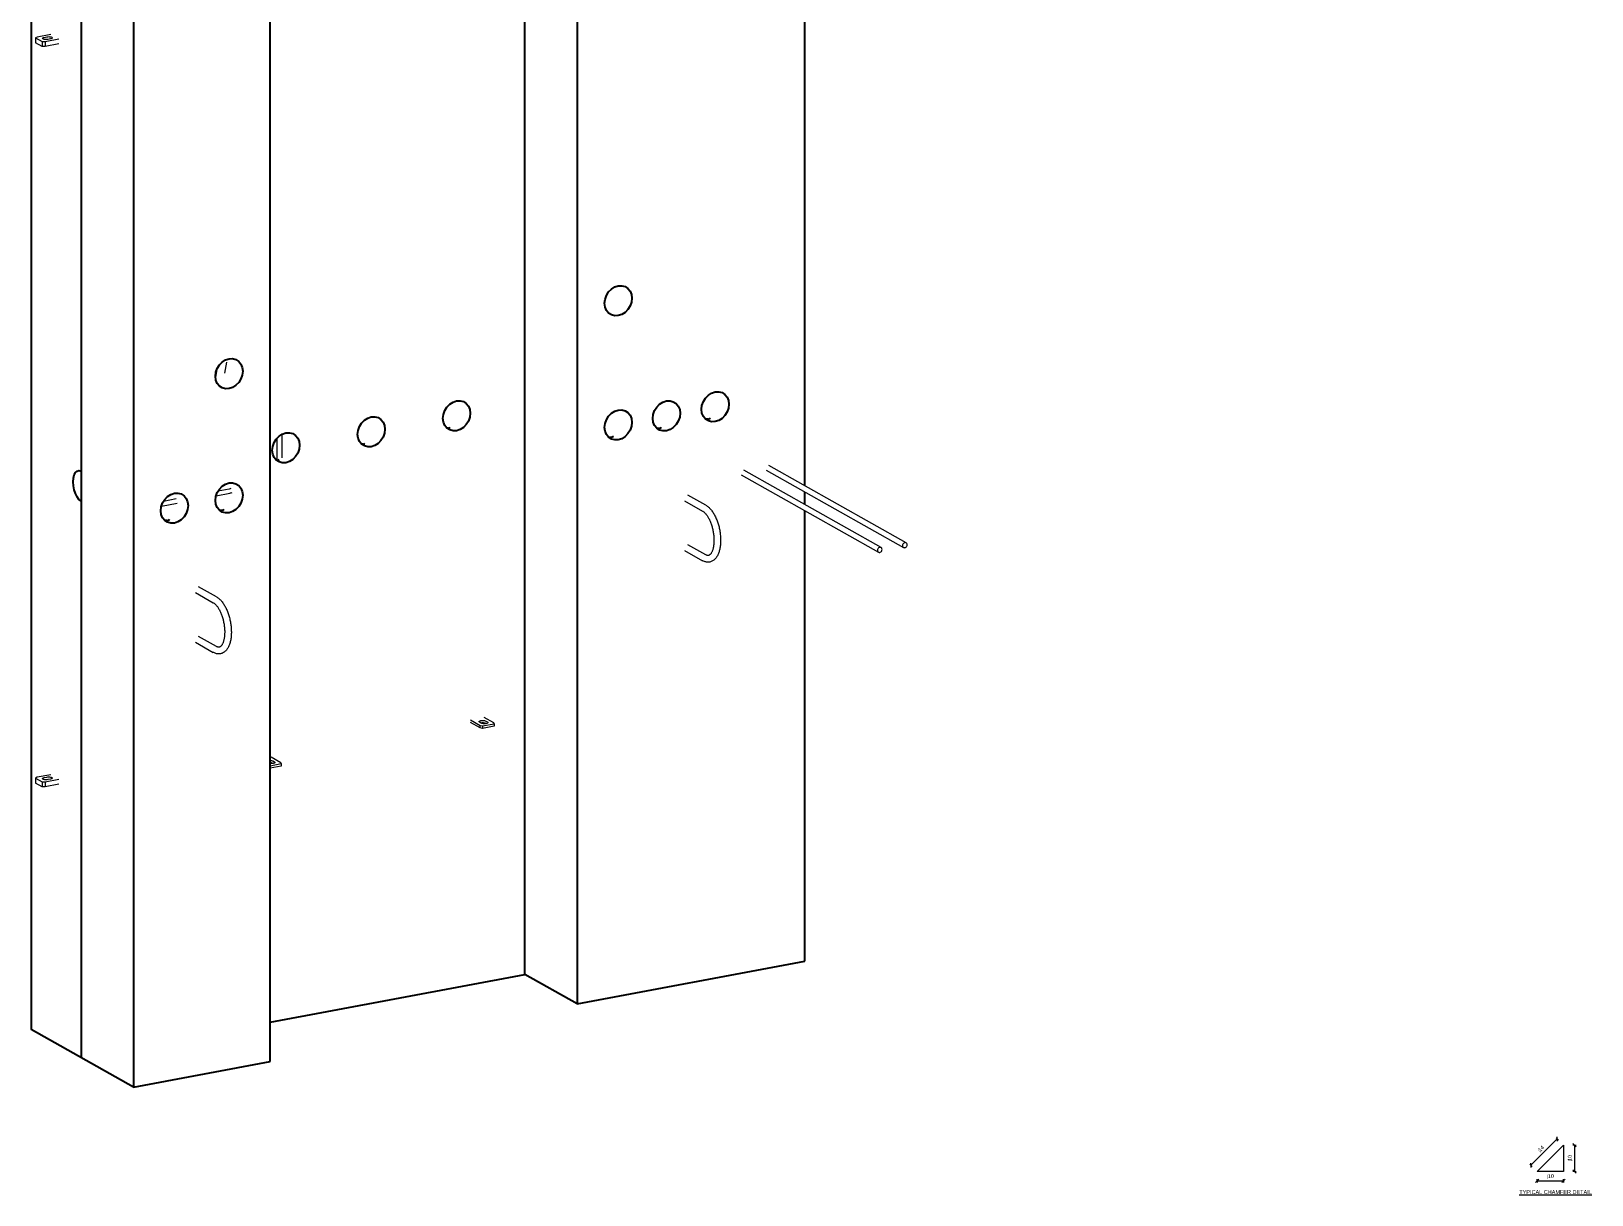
# Model space of a CAD drawing. Header units: millimetres. Extents: x -7945 to 7565, y 1067 to 22619.
# Drawn here: x 439 to 3409, y 3078 to 5293 of the extents above; entities that cross this region are included whole.
import ezdxf

# ---------------------------------------------------------------- set-up
doc = ezdxf.new("R2010")
doc.units = ezdxf.units.MM
for name, color, linetype, lineweight in [('A-ANNO-DIMS', 211, 'Continuous', 9), ('A-ANNO-DIMS-3', 211, 'Continuous', 9), ('A-DETL-THIN', 151, 'Continuous', 18), ('A-GENM', 13, 'Continuous', 18), ('A-WALL', 113, 'Continuous', 25), ('G-ANNO-TEXT', 231, 'Continuous', 9), ('S-RBAR', 171, 'Continuous', 18)]:
    doc.layers.add(name, color=color, linetype=linetype, lineweight=lineweight)
doc.styles.add('Arial_2', font='arial.ttf', dxfattribs={"height": 7.5})
doc.styles.add('Nirmala UI Semilight_2', font='NirmalaS.ttf', dxfattribs={"height": 7.5})
doc.dimstyles.new('Arrow_Filled_-_2_5_NI_UI_3', dxfattribs={"dimscale": 304.8, "dimtxt": 7.85523, "dimasz": 0.019685, "dimexe": 0.009843, "dimexo": 0.0625, "dimgap": 0.009843, "dimtad": 1, "dimdec": 4, "dimzin": 0, "dimdsep": 46, "dimtxsty": 'Nirmala UI Semilight_2', "dimblk1": 'OBLIQUE', "dimblk2": 'OBLIQUE', "dimsah": 1, "dimcen": 0.09, "dimazin": 0, "dimtfac": 1, "dimtdec": 4, "dimtix": 1, "dimtmove": 0, "dimatfit": 3, "dimfxl": 0.009843, "dimfxlon": 1, "dimtvp": 1, "dimtolj": 1, "dimtzin": 0, "dimarcsym": 2})

# ---------------------------------------------------------------- blocks, each defined once
blk = doc.blocks.new('Rebar Bar - Part 868360214-431004-3D Ortho')
at = {"layer": 'S-RBAR'}
for p, q in [((-15462.2, 4649.6), (-15464.8, 4634.7)), ((-15447.1, 4642.7), (-15443.5, 4663.6))]:
    blk.add_line(p, q, dxfattribs=at)
blk = doc.blocks.new('Rebar Bar - Part 2227165887-431004-3D Ortho')
at = {"layer": 'S-RBAR'}
for points in [[(-15435.5, 4422.7, 0), (-15437.1, 4422.1, 0), (-15439.1, 4421.7, 0)], [(-15433.8, 4414.9, 0), (-15435.9, 4414.2, 0), (-15437.6, 4413.8, 0)]]:
    blk.add_polyline3d(points, dxfattribs=at)
blk = doc.blocks.new('Rebar Bar - Part 1158288201-431004-3D Ortho')
at = {"layer": 'S-RBAR'}
for p, q in [((-15539.6, 4402.9), (-15563.7, 4398.3)), ((-15463.7, 4409), (-15437.6, 4413.8)), ((-15439.1, 4421.7), (-15459.8, 4417.8)), ((-15567.6, 4389.5), (-15537.5, 4395.1))]:
    blk.add_line(p, q, dxfattribs=at)
blk = doc.blocks.new('Rebar Bar - Part 4156609674-431004-3D Ortho')
at = {"layer": 'S-RBAR'}
for p, q in [((-15348.1, 4518.1), (-15348.1, 4476.9)), ((-15338.1, 4481), (-15338.1, 4526.2))]:
    blk.add_line(p, q, dxfattribs=at)
blk = doc.blocks.new('Rebar Bar - Part 1146457205-431004-3D Ortho')
at = {"layer": 'S-RBAR'}
for p, q in [((-14416.3, 4458), (-14155.1, 4310.7)), ((-14150.1, 4319.4), (-14411.4, 4466.8))]:
    blk.add_line(p, q, dxfattribs=at)
for points in [[(-14148.3, 4315.8, 0), (-14148.4, 4317, 0), (-14148.8, 4318.1, 0), (-14149.5, 4318.9, 0), (-14150.4, 4319.5, 0), (-14151.5, 4319.8, 0), (-14152.6, 4319.7, 0), (-14153.7, 4319.4, 0), (-14154.8, 4318.7, 0), (-14155.7, 4317.8, 0), (-14156.4, 4316.7, 0), (-14156.8, 4315.5, 0), (-14156.9, 4314.2, 0)], [(-14156.9, 4314.2, 0), (-14156.8, 4313, 0), (-14156.4, 4312, 0), (-14155.7, 4311.1, 0), (-14154.8, 4310.5, 0), (-14153.7, 4310.2, 0), (-14152.6, 4310.3, 0), (-14151.5, 4310.7, 0), (-14150.4, 4311.3, 0), (-14149.5, 4312.2, 0), (-14148.8, 4313.4, 0), (-14148.4, 4314.6, 0), (-14148.3, 4315.8, 0)]]:
    blk.add_polyline3d(points, dxfattribs=at)
blk = doc.blocks.new('12_7Ø_ Lifting Insert_COLUMN - 12_9Ø Lifting insert-1653057-3D Ortho')
at = {"layer": 'A-GENM'}
for p, q in [((-15462.8, 7027), (-15496.9, 7046.2)), ((-15503.1, 7035.1), (-15469.1, 7015.9)), ((-15462.8, 6932.4), (-15496.9, 6951.6)), ((-15503.1, 6940.6), (-15469.1, 6921.4))]:
    blk.add_line(p, q, dxfattribs=at)
for points in [[(-15462.8, 7027, 0), (-15461.5, 7026.2, 0), (-15460.2, 7025.3, 0), (-15459, 7024.4, 0), (-15457.8, 7023.4, 0), (-15456.6, 7022.3, 0), (-15455.5, 7021.2, 0), (-15454.3, 7020, 0), (-15453.2, 7018.7, 0), (-15452.1, 7017.4, 0), (-15451.1, 7016, 0), (-15450.1, 7014.5, 0), (-15449.1, 7013, 0), (-15448.1, 7011.5, 0), (-15447.2, 7009.9, 0), (-15446.2, 7008.2, 0), (-15445.4, 7006.6, 0), (-15444.5, 7004.8, 0), (-15443.7, 7003, 0), (-15442.9, 7001.2, 0), (-15442.1, 6999.4, 0), (-15441.4, 6997.5, 0), (-15440.7, 6995.5, 0), (-15440, 6993.6, 0), (-15439.4, 6991.6, 0), (-15438.8, 6989.6, 0), (-15438.3, 6987.6, 0), (-15437.7, 6985.5, 0), (-15437.3, 6983.5, 0), (-15436.8, 6981.4, 0), (-15436.4, 6979.3, 0), (-15436.1, 6977.2, 0), (-15435.7, 6975.1, 0), (-15435.4, 6973, 0), (-15435.2, 6971, 0), (-15435, 6968.9, 0), (-15434.8, 6966.8, 0), (-15434.7, 6964.7, 0), (-15434.7, 6962.7, 0), (-15434.6, 6960.6, 0), (-15434.6, 6958.6, 0), (-15434.7, 6956.6, 0), (-15434.8, 6954.6, 0), (-15434.9, 6952.7, 0), (-15435.1, 6950.8, 0), (-15435.3, 6948.9, 0), (-15435.6, 6947, 0), (-15435.9, 6945.2, 0), (-15436.3, 6943.4, 0), (-15436.7, 6941.7, 0), (-15437.1, 6940, 0), (-15437.6, 6938.3, 0), (-15438.2, 6936.7, 0), (-15438.7, 6935.1, 0), (-15439.4, 6933.6, 0), (-15440.1, 6932.2, 0), (-15440.8, 6930.7, 0), (-15441.6, 6929.4, 0), (-15442.4, 6928.1, 0), (-15443.3, 6926.8, 0), (-15444.2, 6925.7, 0), (-15445.3, 6924.6, 0), (-15446.3, 6923.5, 0), (-15447.5, 6922.5, 0), (-15448.6, 6921.7, 0), (-15449.9, 6920.9, 0), (-15451.2, 6920.2, 0), (-15452.6, 6919.6, 0), (-15454, 6919.2, 0), (-15455.4, 6918.8, 0), (-15456.9, 6918.6, 0), (-15458.4, 6918.5, 0), (-15459.8, 6918.5, 0), (-15461.3, 6918.7, 0), (-15462.8, 6918.9, 0), (-15464.2, 6919.3, 0), (-15465.6, 6919.7, 0), (-15467, 6920.3, 0), (-15468.3, 6921, 0), (-15469.1, 6921.4, 0)], [(-15469.1, 7015.9, 0), (-15468.4, 7015.5, 0), (-15467.6, 7015, 0), (-15466.9, 7014.4, 0), (-15466.1, 7013.8, 0), (-15465.3, 7013.1, 0), (-15464.6, 7012.3, 0), (-15463.8, 7011.5, 0), (-15462.9, 7010.5, 0), (-15462.1, 7009.5, 0), (-15461.3, 7008.5, 0), (-15460.5, 7007.4, 0), (-15459.7, 7006.2, 0), (-15459, 7004.9, 0), (-15458.2, 7003.6, 0), (-15457.4, 7002.2, 0), (-15456.7, 7000.8, 0), (-15456, 6999.3, 0), (-15455.3, 6997.8, 0), (-15454.6, 6996.3, 0), (-15453.9, 6994.7, 0), (-15453.3, 6993, 0), (-15452.7, 6991.3, 0), (-15452.1, 6989.6, 0), (-15451.6, 6987.9, 0), (-15451, 6986.1, 0), (-15450.5, 6984.3, 0), (-15450.1, 6982.5, 0), (-15449.7, 6980.7, 0), (-15449.3, 6978.9, 0), (-15448.9, 6977, 0), (-15448.6, 6975.2, 0), (-15448.3, 6973.3, 0), (-15448.1, 6971.5, 0), (-15447.8, 6969.6, 0), (-15447.7, 6967.8, 0), (-15447.5, 6965.9, 0), (-15447.4, 6964.1, 0), (-15447.3, 6962.3, 0), (-15447.3, 6960.6, 0), (-15447.3, 6958.8, 0), (-15447.4, 6957.1, 0), (-15447.5, 6955.4, 0), (-15447.6, 6953.7, 0), (-15447.7, 6952.1, 0), (-15447.9, 6950.5, 0), (-15448.1, 6949, 0), (-15448.4, 6947.5, 0), (-15448.7, 6946.1, 0), (-15449, 6944.7, 0), (-15449.3, 6943.4, 0), (-15449.7, 6942.1, 0), (-15450.1, 6940.9, 0), (-15450.5, 6939.8, 0), (-15451, 6938.7, 0), (-15451.5, 6937.8, 0), (-15451.9, 6936.8, 0), (-15452.4, 6936, 0), (-15452.9, 6935.2, 0), (-15453.4, 6934.5, 0), (-15453.9, 6933.9, 0), (-15454.4, 6933.4, 0), (-15454.9, 6932.9, 0), (-15455.3, 6932.5, 0), (-15455.8, 6932.2, 0), (-15456.2, 6931.9, 0), (-15456.7, 6931.7, 0), (-15457.1, 6931.5, 0), (-15457.5, 6931.4, 0), (-15457.9, 6931.3, 0), (-15458.3, 6931.2, 0), (-15458.7, 6931.2, 0), (-15459.1, 6931.2, 0), (-15459.6, 6931.2, 0), (-15460.1, 6931.3, 0), (-15460.6, 6931.5, 0), (-15461.2, 6931.7, 0), (-15461.8, 6931.9, 0), (-15462.5, 6932.2, 0), (-15462.8, 6932.4, 0)]]:
    blk.add_polyline3d(points, dxfattribs=at)
blk = doc.blocks.new('RR spread anchor face based - RR-SA-0_7-110-2888042-3D Ortho')
at = {"layer": 'A-GENM'}
for p, q in [((-15361, 3895.2), (-15340.1, 3899.1)), ((-15340.1, 3894.4), (-15361, 3890.4)), ((-15340.4, 3900.9), (-15358.6, 3911.2)), ((-15355.6, 3904.2), (-15352.6, 3902.6)), ((-15340.1, 3899.1), (-15340.4, 3900.9)), ((-15340.1, 3899.1), (-15340.1, 3894.4))]:
    blk.add_line(p, q, dxfattribs=at)
for points in [[(-15361, 3905.4, 0), (-15359.8, 3905.3, 0), (-15358.1, 3905.1, 0), (-15356.7, 3904.7, 0), (-15355.6, 3904.2, 0)], [(-15352.6, 3902.6, 0), (-15351.9, 3902, 0), (-15351.6, 3901.4, 0), (-15351.9, 3900.8, 0), (-15352.6, 3900.3, 0), (-15353.7, 3899.8, 0), (-15355.1, 3899.4, 0), (-15356.8, 3899.2, 0), (-15358.6, 3899.1, 0), (-15360.4, 3899.2, 0), (-15361, 3899.3, 0)], [(-15355.6, 3899.5, 0), (-15356.7, 3900, 0), (-15358.1, 3900.4, 0), (-15359.8, 3900.6, 0), (-15361, 3900.6, 0)]]:
    blk.add_polyline3d(points, dxfattribs=at)
blk = doc.blocks.new('RR spread anchor face based - RR-SA-0_7-110-V8-3D Ortho')
at = {"layer": 'A-GENM'}
for p, q in [((-14979.2, 3982.3), (-14960.9, 3972)), ((-14934.9, 3976.9), (-14953.2, 3987.2)), ((-14960.9, 3967.3), (-14979.2, 3977.6)), ((-14959.2, 3976.3), (-14962.2, 3978)), ((-14960.9, 3972), (-14956.3, 3971)), ((-14960.9, 3967.3), (-14960.9, 3972)), ((-14956.3, 3966.3), (-14960.9, 3967.3)), ((-14956.3, 3971), (-14934.6, 3975.1)), ((-14956.3, 3971), (-14956.3, 3966.3)), ((-14934.6, 3970.4), (-14956.3, 3966.3)), ((-14950.1, 3980.2), (-14947.1, 3978.6)), ((-14934.6, 3975.1), (-14934.9, 3976.9)), ((-14934.6, 3975.1), (-14934.6, 3970.4))]:
    blk.add_line(p, q, dxfattribs=at)
for points in [[(-14962.2, 3978, 0), (-14962.9, 3978.5, 0), (-14963.2, 3979.1, 0), (-14962.9, 3979.7, 0), (-14962.2, 3980.2, 0), (-14961.1, 3980.7, 0), (-14959.7, 3981.1, 0), (-14958, 3981.3, 0), (-14956.2, 3981.4, 0), (-14954.4, 3981.3, 0), (-14952.7, 3981.1, 0), (-14951.2, 3980.7, 0), (-14950.1, 3980.2, 0)], [(-14950.1, 3975.5, 0), (-14951.2, 3976, 0), (-14952.7, 3976.4, 0), (-14954.4, 3976.6, 0), (-14956.2, 3976.7, 0), (-14958, 3976.6, 0), (-14959.4, 3976.4, 0)], [(-14947.1, 3978.6, 0), (-14946.4, 3978, 0), (-14946.2, 3977.4, 0), (-14946.4, 3976.8, 0), (-14947.1, 3976.3, 0), (-14948.2, 3975.8, 0), (-14949.7, 3975.4, 0), (-14951.4, 3975.2, 0), (-14953.2, 3975.1, 0), (-14955, 3975.2, 0), (-14956.7, 3975.4, 0), (-14958.1, 3975.8, 0), (-14959.2, 3976.3, 0)]]:
    blk.add_polyline3d(points, dxfattribs=at)
blk = doc.blocks.new('RR spread anchor face based - RR-SA-2_5-250-1726823-3D Ortho')
at = {"layer": 'A-GENM'}
for p, q in [((-15804.2, 7421.3), (-15807.3, 7419.8)), ((-15807.3, 7419.8), (-15794.8, 7412.7)), ((-15807.3, 7419.8), (-15807.3, 7410.3)), ((-15794.8, 7403.3), (-15807.3, 7410.3)), ((-15778.2, 7426.2), (-15804.2, 7421.3)), ((-15794.8, 7412.7), (-15789.2, 7412.8)), ((-15794.8, 7412.7), (-15794.8, 7403.3)), ((-15789.2, 7403.4), (-15794.8, 7403.3)), ((-15791.1, 7420.7), (-15785.9, 7421.7)), ((-15789.2, 7412.8), (-15763.2, 7417.7)), ((-15789.2, 7412.8), (-15789.2, 7403.4)), ((-15763.2, 7408.3), (-15789.2, 7403.4)), ((-15778.9, 7417.8), (-15784.1, 7416.8))]:
    blk.add_line(p, q, dxfattribs=at)
for points in [[(-15784.1, 7416.8, 0), (-15785.8, 7416.6, 0), (-15787.6, 7416.5, 0), (-15789.4, 7416.6, 0), (-15791.1, 7416.8, 0), (-15792.5, 7417.2, 0), (-15793.7, 7417.6, 0), (-15794.4, 7418.2, 0), (-15794.6, 7418.8, 0), (-15794.3, 7419.4, 0), (-15793.6, 7419.9, 0), (-15792.5, 7420.4, 0), (-15791.1, 7420.7, 0)], [(-15785.9, 7421.7, 0), (-15784.2, 7421.9, 0), (-15782.4, 7422, 0), (-15780.6, 7421.9, 0), (-15778.9, 7421.7, 0), (-15777.4, 7421.4, 0), (-15776.3, 7420.9, 0), (-15775.6, 7420.3, 0), (-15775.4, 7419.7, 0), (-15775.6, 7419.2, 0), (-15776.3, 7418.6, 0), (-15777.4, 7418.1, 0), (-15778.9, 7417.8, 0)]]:
    blk.add_polyline3d(points, dxfattribs=at)
blk = doc.blocks.new('DIMBLOCK75-CHAMFER DETAIL')
at = {"layer": 'A-ANNO-DIMS-3'}
for p, q in [((3305.6, 3104.9), (3302.6, 3101.9)), ((3305.6, 3104.9), (3308.6, 3107.9)), ((3305.6, 3104.9), (3305.6, 3107.9)), ((3305.6, 3104.9), (3355.6, 3104.9)), ((3305.6, 3104.9), (3305.6, 3101.9)), ((3355.6, 3104.9), (3352.6, 3101.9)), ((3355.6, 3104.9), (3358.6, 3107.9)), ((3355.6, 3104.9), (3355.6, 3107.9)), ((3355.6, 3104.9), (3355.6, 3101.9))]:
    blk.add_line(p, q, dxfattribs=at)
at = {"layer": 'A-ANNO-DIMS-3', "color": 0, "insert": (3325.7, 3117.7), "char_height": 7.5, "width": 11.654, "attachment_point": 1, "line_spacing_factor": 1.142579, "style": 'Nirmala UI Semilight_2'}
blk.add_mtext('\u202a10', dxfattribs=at)
blk = doc.blocks.new('_Oblique')
at = {"color": 0, "linetype": 'ByBlock', "lineweight": -2}
blk.add_line((-0.5, -0.5), (0.5, 0.5), dxfattribs=at)
blk = doc.blocks.new('DIMBLOCK76-CHAMFER DETAIL')
at = {"layer": 'A-ANNO-DIMS-3'}
for p, q in [((3376.6, 3172.8), (3373.6, 3175.8)), ((3376.6, 3172.8), (3373.6, 3172.8)), ((3376.6, 3172.8), (3376.6, 3122.8)), ((3376.6, 3172.8), (3379.6, 3169.8)), ((3376.6, 3172.8), (3379.6, 3172.8)), ((3376.6, 3122.8), (3373.6, 3125.8)), ((3376.6, 3122.8), (3373.6, 3122.8)), ((3376.6, 3122.8), (3379.6, 3119.8)), ((3376.6, 3122.8), (3379.6, 3122.8))]:
    blk.add_line(p, q, dxfattribs=at)
at = {"layer": 'A-ANNO-DIMS-3', "color": 0, "insert": (3363.8, 3142.9), "char_height": 7.5, "width": 11.654, "attachment_point": 1, "rotation": 90, "line_spacing_factor": 1.142579, "style": 'Nirmala UI Semilight_2'}
blk.add_mtext('\u202a10', dxfattribs=at)
blk = doc.blocks.new('DIMBLOCK77-CHAMFER DETAIL')
at = {"layer": 'A-ANNO-DIMS-3'}
for p, q in [((3293.7, 3134.7), (3343.7, 3184.7)), ((3343.7, 3184.7), (3341.6, 3186.8)), ((3343.7, 3184.7), (3343.7, 3188.9)), ((3343.7, 3184.7), (3343.7, 3180.4)), ((3343.7, 3184.7), (3345.8, 3182.5)), ((3293.7, 3134.7), (3291.6, 3136.8)), ((3293.7, 3134.7), (3293.7, 3138.9)), ((3293.7, 3134.7), (3293.7, 3130.4)), ((3293.7, 3134.7), (3295.8, 3132.5))]:
    blk.add_line(p, q, dxfattribs=at)
at = {"layer": 'A-ANNO-DIMS-3', "color": 0, "insert": (3306.2, 3165.2), "char_height": 7.5, "width": 11.826, "attachment_point": 1, "rotation": 45, "line_spacing_factor": 1.142579, "style": 'Nirmala UI Semilight_2'}
blk.add_mtext('\u202a14', dxfattribs=at)

msp = doc.modelspace()

# ---------------------------------------------------------------- linework, layer by layer
at = {"layer": 'A-DETL-THIN'}
for p, q in [((3355.56959, 3172.79249), (3305.56959, 3122.79249)), ((3355.56959, 3172.79249), (3355.56959, 3122.79249)), ((3355.56959, 3122.79249), (3305.56959, 3122.79249))]:
    msp.add_line(p, q, dxfattribs=at)
at = {"layer": 'A-WALL'}
for p, q in [((1911.44707, 4428.1343), (1911.44707, 7716.92221)), ((1378.38434, 3498.07052), (1378.38434, 7692.06454)), ((1478.27124, 7635.72354), (1478.27124, 3441.72951)), ((438.80022, 7587.25036), (438.80022, 3393.25634)), ((533.69148, 7533.72714), (533.69148, 3339.73311)), ((893.48388, 3332.11131), (893.48388, 7526.10534)), ((633.57838, 7477.38613), (633.57838, 3283.39211)), ((1726.56941, 4554.75127), (1722.66523, 4554.76348)), ((1232.38281, 4537.8985), (1229.92091, 4537.87617)), ((1542.03651, 4520.16063), (1538.13233, 4520.17285)), ((1633.86979, 4537.37475), (1629.9656, 4537.38697)), ((1069.99602, 4507.45915), (1067.53412, 4507.43682)), ((907.50094, 4476.9995), (905.03904, 4476.97717)), ((907.50094, 4476.9995), (910.57908, 4478.1635)), ((1911.44707, 4392.20702), (1911.44707, 4416.76657)), ((801.19755, 4381.29061), (797.29337, 4381.30283)), ((1911.44707, 3522.92818), (1911.44707, 4380.83929)), ((697.23536, 4361.80293), (693.33117, 4361.81515)), ((1478.27124, 3441.72951), (1911.44707, 3522.92818)), ((893.48388, 3407.17608), (1378.38434, 3498.07052)), ((1478.27124, 3441.72951), (1378.38434, 3498.07052)), ((633.57838, 3283.39211), (438.80022, 3393.25634)), ((633.57838, 3283.39211), (893.48388, 3332.11131))]:
    msp.add_line(p, q, dxfattribs=at)
for points in [[(1556.24289, 4751.90094, 0), (1549.51604, 4751.60667, 0), (1543.24762, 4753.26581, 0), (1537.8648, 4756.76528, 0), (1533.73442, 4761.86661, 0), (1531.13795, 4768.22215, 0), (1530.25234, 4775.39877, 0), (1531.13795, 4782.90741, 0), (1533.73442, 4790.23636, 0), (1537.8648, 4796.88616, 0), (1543.24762, 4802.40365, 0), (1549.51604, 4806.41281, 0), (1556.24289, 4808.64044, 0)], [(1556.24289, 4808.64044, 0), (1562.96974, 4808.93471, 0), (1569.23817, 4807.27557, 0), (1574.62099, 4803.7761, 0), (1578.75137, 4798.67477, 0), (1581.34784, 4792.31923, 0), (1582.23344, 4785.14261, 0), (1581.34784, 4777.63397, 0), (1578.75137, 4770.30502, 0), (1574.62099, 4763.65522, 0), (1569.23817, 4758.13773, 0), (1562.96974, 4754.12857, 0), (1556.24289, 4751.90094, 0)], [(815.40394, 4613.02738, 0), (808.67709, 4612.73311, 0), (802.40866, 4614.39224, 0), (797.02584, 4617.89172, 0), (792.89546, 4622.99305, 0), (790.29899, 4629.34858, 0), (789.41339, 4636.52521, 0), (790.29899, 4644.03384, 0), (792.89546, 4651.36279, 0), (797.02584, 4658.0126, 0), (802.40866, 4663.53009, 0), (808.67709, 4667.53925, 0), (815.40394, 4669.76687, 0)], [(815.40394, 4669.76687, 0), (822.13079, 4670.06114, 0), (828.39921, 4668.40201, 0), (833.78203, 4664.90253, 0), (837.91241, 4659.8012, 0), (840.50888, 4653.44567, 0), (841.39449, 4646.26905, 0), (840.50888, 4638.76041, 0), (837.91241, 4631.43146, 0), (833.78203, 4624.78165, 0), (828.39921, 4619.26416, 0), (822.13079, 4615.255, 0), (815.40394, 4613.02738, 0)], [(1740.77579, 4550.07307, 0), (1734.04895, 4549.7788, 0), (1727.78052, 4551.43793, 0), (1722.3977, 4554.93741, 0), (1718.26732, 4560.03873, 0), (1715.67085, 4566.39427, 0), (1714.78524, 4573.57089, 0), (1715.67085, 4581.07953, 0), (1718.26732, 4588.40848, 0), (1722.3977, 4595.05828, 0), (1727.78052, 4600.57577, 0), (1734.04895, 4604.58494, 0), (1740.77579, 4606.81256, 0)], [(1740.77579, 4606.81256, 0), (1747.50264, 4607.10683, 0), (1753.77107, 4605.44769, 0), (1759.15389, 4601.94822, 0), (1763.28427, 4596.84689, 0), (1765.88074, 4590.49136, 0), (1766.76634, 4583.31473, 0), (1765.88074, 4575.8061, 0), (1763.28427, 4568.47715, 0), (1759.15389, 4561.82734, 0), (1753.77107, 4556.30985, 0), (1747.50264, 4552.30069, 0), (1740.77579, 4550.07307, 0)], [(1248.4316, 4532.84808, 0), (1241.70475, 4532.55381, 0), (1235.43632, 4534.21294, 0), (1230.0535, 4537.71241, 0), (1225.92312, 4542.81374, 0), (1223.32665, 4549.16928, 0), (1222.44105, 4556.3459, 0), (1223.32665, 4563.85454, 0), (1225.92312, 4571.18349, 0), (1230.0535, 4577.83329, 0), (1235.43632, 4583.35078, 0), (1241.70475, 4587.35995, 0), (1248.4316, 4589.58757, 0)], [(1248.4316, 4589.58757, 0), (1255.15845, 4589.88184, 0), (1261.42687, 4588.2227, 0), (1266.80969, 4584.72323, 0), (1270.94007, 4579.6219, 0), (1273.53654, 4573.26637, 0), (1274.42215, 4566.08974, 0), (1273.53654, 4558.5811, 0), (1270.94007, 4551.25216, 0), (1266.80969, 4544.60235, 0), (1261.42687, 4539.08486, 0), (1255.15845, 4535.0757, 0), (1248.4316, 4532.84808, 0)], [(1648.07617, 4532.69655, 0), (1641.34932, 4532.40228, 0), (1635.08089, 4534.06142, 0), (1629.69807, 4537.56089, 0), (1625.56769, 4542.66222, 0), (1622.97122, 4549.01775, 0), (1622.08562, 4556.19438, 0), (1622.97122, 4563.70301, 0), (1625.56769, 4571.03196, 0), (1629.69807, 4577.68177, 0), (1635.08089, 4583.19926, 0), (1641.34932, 4587.20842, 0), (1648.07617, 4589.43604, 0)], [(1648.07617, 4589.43604, 0), (1654.80302, 4589.73031, 0), (1661.07144, 4588.07118, 0), (1666.45426, 4584.5717, 0), (1670.58464, 4579.47038, 0), (1673.18111, 4573.11484, 0), (1674.06672, 4565.93822, 0), (1673.18111, 4558.42958, 0), (1670.58464, 4551.10063, 0), (1666.45426, 4544.45083, 0), (1661.07144, 4538.93334, 0), (1654.80302, 4534.92417, 0), (1648.07617, 4532.69655, 0)], [(1086.04481, 4502.40873, 0), (1079.31796, 4502.11446, 0), (1073.04953, 4503.77359, 0), (1067.66672, 4507.27306, 0), (1063.53633, 4512.37439, 0), (1060.93987, 4518.72993, 0), (1060.05426, 4525.90655, 0), (1060.93987, 4533.41519, 0), (1063.53633, 4540.74414, 0), (1067.66672, 4547.39394, 0), (1073.04953, 4552.91143, 0), (1079.31796, 4556.92059, 0), (1086.04481, 4559.14822, 0)], [(1086.04481, 4559.14822, 0), (1092.77166, 4559.44249, 0), (1099.04008, 4557.78335, 0), (1104.4229, 4554.28388, 0), (1108.55329, 4549.18255, 0), (1111.14975, 4542.82701, 0), (1112.03536, 4535.65039, 0), (1111.14975, 4528.14175, 0), (1108.55329, 4520.8128, 0), (1104.4229, 4514.163, 0), (1099.04008, 4508.64551, 0), (1092.77166, 4504.63635, 0), (1086.04481, 4502.40873, 0)], [(1556.24289, 4515.48243, 0), (1549.51604, 4515.18816, 0), (1543.24762, 4516.8473, 0), (1537.8648, 4520.34677, 0), (1533.73442, 4525.4481, 0), (1531.13795, 4531.80364, 0), (1530.25234, 4538.98026, 0), (1531.13795, 4546.4889, 0), (1533.73442, 4553.81785, 0), (1537.8648, 4560.46765, 0), (1543.24762, 4565.98514, 0), (1549.51604, 4569.9943, 0), (1556.24289, 4572.22192, 0)], [(1556.24289, 4572.22192, 0), (1562.96974, 4572.5162, 0), (1569.23817, 4570.85706, 0), (1574.62099, 4567.35759, 0), (1578.75137, 4562.25626, 0), (1581.34784, 4555.90072, 0), (1582.23344, 4548.7241, 0), (1581.34784, 4541.21546, 0), (1578.75137, 4533.88651, 0), (1574.62099, 4527.23671, 0), (1569.23817, 4521.71922, 0), (1562.96974, 4517.71006, 0), (1556.24289, 4515.48243, 0)], [(1726.56941, 4554.75127, 0), (1730.61918, 4556.33941, 0), (1731.60678, 4557.13332, 0)], [(923.54973, 4471.94908, 0), (916.82288, 4471.6548, 0), (910.55445, 4473.31394, 0), (905.17163, 4476.81341, 0), (901.04125, 4481.91474, 0), (898.44478, 4488.27028, 0), (897.55918, 4495.4469, 0), (898.44478, 4502.95554, 0), (901.04125, 4510.28449, 0), (905.17163, 4516.93429, 0), (910.55445, 4522.45178, 0), (916.82288, 4526.46094, 0), (923.54973, 4528.68857, 0)], [(923.54973, 4528.68857, 0), (930.27658, 4528.98284, 0), (936.545, 4527.3237, 0), (941.92782, 4523.82423, 0), (946.0582, 4518.7229, 0), (948.65467, 4512.36736, 0), (949.54028, 4505.19074, 0), (948.65467, 4497.6821, 0), (946.0582, 4490.35315, 0), (941.92782, 4483.70335, 0), (936.545, 4478.18586, 0), (930.27658, 4474.1767, 0), (923.54973, 4471.94908, 0)], [(1232.38281, 4537.8985, 0), (1235.46095, 4539.0625, 0), (1236.02929, 4539.48156, 0)], [(1542.03651, 4520.16063, 0), (1546.08627, 4521.74878, 0), (1547.07388, 4522.54268, 0)], [(1633.86979, 4537.37475, 0), (1637.91955, 4538.9629, 0), (1638.90716, 4539.7568, 0)], [(1069.99602, 4507.45915, 0), (1073.07416, 4508.62315, 0), (1073.6425, 4509.04221, 0)], [(533.59784, 4398.92309, 0), (529.71995, 4402.07709, 0), (526.10632, 4406.94949, 0), (523.00323, 4413.20827, 0), (520.62215, 4420.42688, 0), (519.12534, 4428.11339, 0), (518.61481, 4435.74399, 0), (519.12534, 4442.79865, 0), (520.62215, 4448.79662, 0), (523.00323, 4453.32914, 0), (526.10632, 4456.08733, 0), (529.71995, 4456.88323, 0), (533.59784, 4455.66258, 0)], [(533.59784, 4455.66258, 0), (533.64466, 4455.63604, 0), (533.69148, 4455.60921, 0)], [(815.40394, 4376.61241, 0), (808.67709, 4376.31814, 0), (802.40866, 4377.97728, 0), (797.02584, 4381.47675, 0), (792.89546, 4386.57808, 0), (790.29899, 4392.93361, 0), (789.41339, 4400.11024, 0), (790.29899, 4407.61887, 0), (792.89546, 4414.94782, 0), (797.02584, 4421.59763, 0), (802.40866, 4427.11512, 0), (808.67709, 4431.12428, 0), (815.40394, 4433.3519, 0)], [(815.40394, 4433.3519, 0), (822.13079, 4433.64617, 0), (828.39921, 4431.98704, 0), (833.78203, 4428.48756, 0), (837.91241, 4423.38624, 0), (840.50888, 4417.0307, 0), (841.39449, 4409.85408, 0), (840.50888, 4402.34544, 0), (837.91241, 4395.01649, 0), (833.78203, 4388.36669, 0), (828.39921, 4382.8492, 0), (822.13079, 4378.84003, 0), (815.40394, 4376.61241, 0)], [(533.69148, 4398.87083, 0), (533.64466, 4398.89682, 0), (533.59784, 4398.92309, 0)], [(711.44174, 4357.12473, 0), (704.71489, 4356.83046, 0), (698.44646, 4358.4896, 0), (693.06364, 4361.98907, 0), (688.93326, 4367.0904, 0), (686.33679, 4373.44593, 0), (685.45119, 4380.62256, 0), (686.33679, 4388.13119, 0), (688.93326, 4395.46014, 0), (693.06364, 4402.10995, 0), (698.44646, 4407.62744, 0), (704.71489, 4411.6366, 0), (711.44174, 4413.86422, 0)], [(711.44174, 4413.86422, 0), (718.16859, 4414.15849, 0), (724.43701, 4412.49936, 0), (729.81983, 4408.99988, 0), (733.95021, 4403.89856, 0), (736.54668, 4397.54302, 0), (737.43229, 4390.3664, 0), (736.54668, 4382.85776, 0), (733.95021, 4375.52881, 0), (729.81983, 4368.87901, 0), (724.43701, 4363.36152, 0), (718.16859, 4359.35235, 0), (711.44174, 4357.12473, 0)], [(801.19755, 4381.29061, 0), (805.24732, 4382.87876, 0), (806.23493, 4383.67266, 0)], [(697.23536, 4361.80293, 0), (701.28512, 4363.39108, 0), (702.27273, 4364.18498, 0)]]:
    msp.add_polyline3d(points, dxfattribs=at)

# ---------------------------------------------------------------- block references
at = {"layer": 'A-GENM'}
for name, p in [('RR spread anchor face based - RR-SA-2_5-250-1726823-3D Ortho', (16254.44364, -2139.0788)), ('12_7Ø_ Lifting Insert_COLUMN - 12_9Ø Lifting insert-1653057-3D Ortho', (17185.77167, -2635.91897)), ('12_7Ø_ Lifting Insert_COLUMN - 12_9Ø Lifting insert-1653057-3D Ortho', (16254.44364, -2810.49611)), ('RR spread anchor face based - RR-SA-0_7-110-V8-3D Ortho', (16254.44364, 0)), ('RR spread anchor face based - RR-SA-0_7-110-2888042-3D Ortho', (16254.44364, 0)), ('RR spread anchor face based - RR-SA-2_5-250-1726823-3D Ortho', (16254.44364, -3548.10949))]:
    msp.add_blockref(name, p, dxfattribs=at)
at = {"layer": 'S-RBAR'}
for name, p in [('Rebar Bar - Part 868360214-431004-3D Ortho', (16254.44364, 0)), ('Rebar Bar - Part 4156609674-431004-3D Ortho', (16254.44364, 0)), ('Rebar Bar - Part 1146457205-431004-3D Ortho', (16206.63607, -8.96151)), ('Rebar Bar - Part 1146457205-431004-3D Ortho', (16254.44364, 0)), ('Rebar Bar - Part 1158288201-431004-3D Ortho', (16254.44364, 0)), ('Rebar Bar - Part 2227165887-431004-3D Ortho', (16254.44364, 0))]:
    msp.add_blockref(name, p, dxfattribs=at)

# ---------------------------------------------------------------- texts
at = {"layer": 'G-ANNO-TEXT', "color": 7, "insert": (3271.49137, 3087.48198), "char_height": 7.5, "width": 166.9113375, "attachment_point": 1, "style": 'Arial_2'}
msp.add_mtext('\\LTYPICAL CHAMFER DETAIL', dxfattribs=at)

# ---------------------------------------------------------------- dimensions: what is measured, and where the dimension line sits
at = {"layer": 'A-ANNO-DIMS'}
for base, p1, p2, angle, text, override, picture, middle in [((3343.70996, 3184.65212), (3295.83128, 3132.5308), (3345.83128, 3182.5308), 45, '\u202a14', {"dimpost": '<>', "dimfxl": 70.710678}, 'DIMBLOCK77-CHAMFER DETAIL', (3313.38041, 3164.98167)), ((3376.57691, 3122.79249), (3373.57691, 3172.79249), (3373.57691, 3122.79249), 90, '\u202a10', {"dimpost": '<>', "dimfxl": 50}, 'DIMBLOCK76-CHAMFER DETAIL', (3369.03978, 3147.79249))]:
    dim = msp.add_linear_dim(base=base, p1=p1, p2=p2, angle=angle, text=text, dimstyle='Arrow_Filled_-_2_5_NI_UI_3', override=override, dxfattribs=at)
    dim.commit()
    dim.dimension.update_dxf_attribs({"geometry": picture, "text_midpoint": middle})
dim = msp.add_linear_dim(base=(3355.56959, 3104.90761), p1=(3305.56959, 3107.90761), p2=(3355.56959, 3107.90761), text='\u202a10', dimstyle='Arrow_Filled_-_2_5_NI_UI_3', override={"dimpost": '<>', "dimfxl": 50}, dxfattribs=at)
dim.commit()
dim.dimension.update_dxf_attribs({"geometry": 'DIMBLOCK75-CHAMFER DETAIL', "text_midpoint": (3330.56959, 3112.44474)})

doc.saveas('drawing.dxf')
